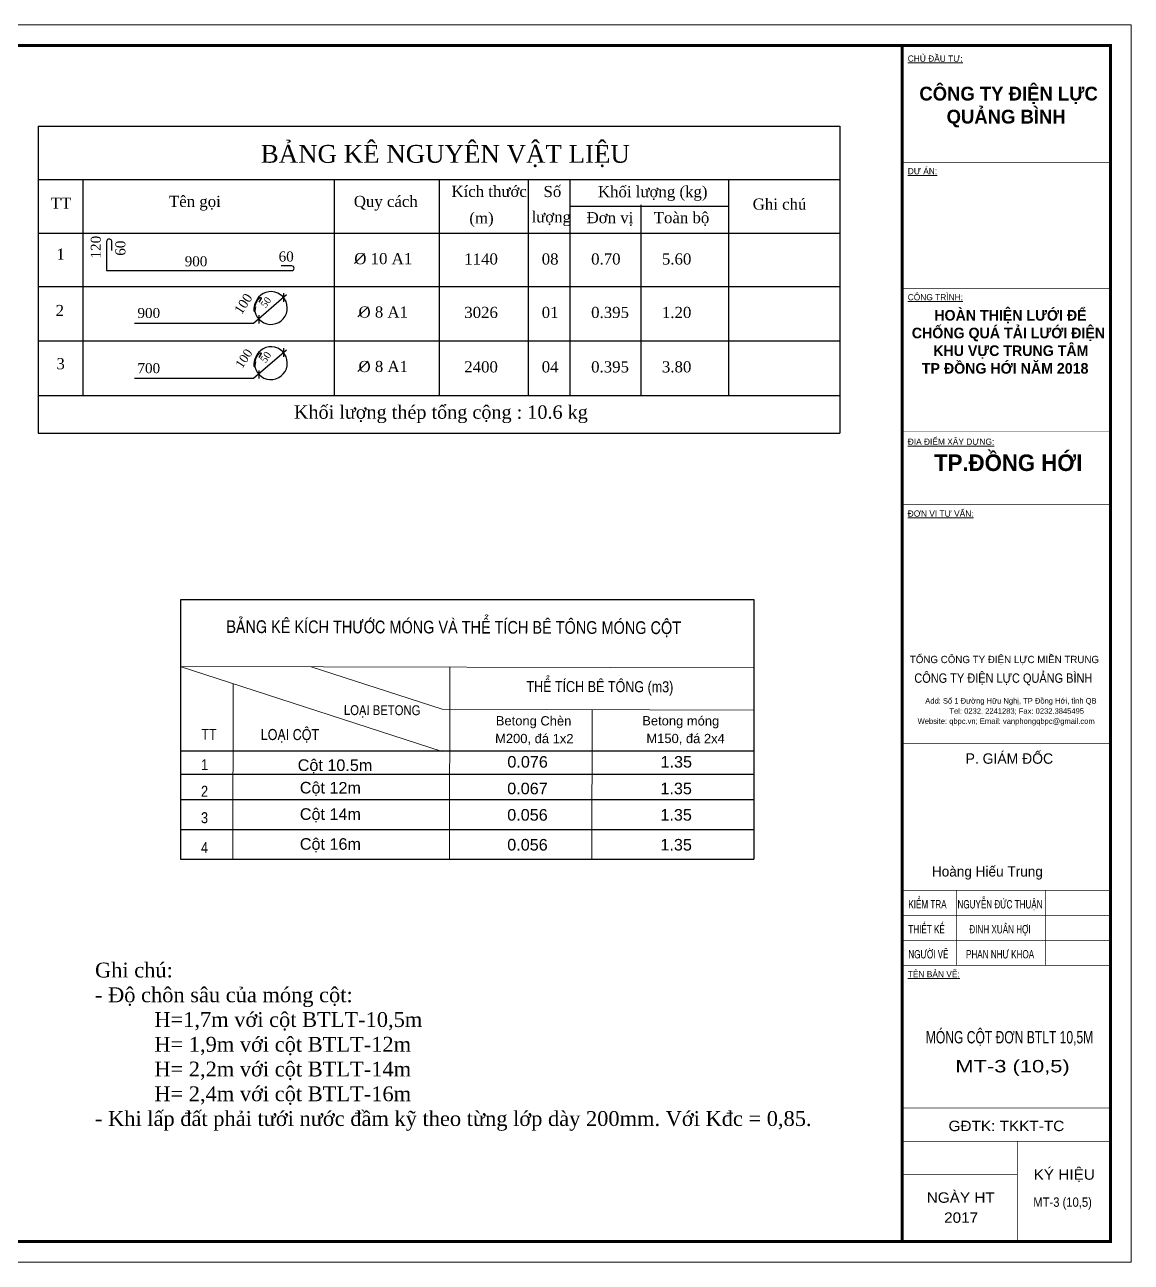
# Model space of a CAD drawing. Extents: x 761 to 1556, y 293 to 543.
# Drawn here: x 1331.9 to 1555.6, y 292.7 to 542.8 of the extents above; entities that cross this region are included whole.
import ezdxf
from ezdxf.enums import TextEntityAlignment as Align

# ---------------------------------------------------------------- set-up
doc = ezdxf.new("R2010")
doc.units = 0
doc.layers.get('0').update_dxf_attribs({"linetype": 'CONTINUOUS'})
for name, color, linetype in [('1', 1, 'CONTINUOUS'), ('DIM', 5, 'CONTINUOUS'), ('GHICHU', 7, 'CONTINUOUS'), ('KHUNG', 7, 'CONTINUOUS'), ('KHUNGTEN', 7, 'CONTINUOUS'), ('L0', 1, 'CONTINUOUS'), ('Mãng cét', 7, 'CONTINUOUS'), ('Text', 5, 'CONTINUOUS')]:
    doc.layers.add(name, color=color, linetype=linetype)
doc.layers.add('A-Khungten-Text', color=7, linetype='CONTINUOUS', lineweight=18)
doc.layers.add('§\xadêng giãng', color=9, linetype='CONTINUOUS', lineweight=5)
doc.styles.add('CAO4H', font='VHTIME_3.TTF', dxfattribs={"height": 4})
doc.styles.add('IN', font='VHARIALN_1.TTF')
doc.styles.add('INTRACO-3', font='VHAVANB_1.TTF', dxfattribs={"width": 1.5, "height": 2})
doc.styles.add('T7', font='VNARIS_3.TTF')
doc.styles.add('TCVN', font='VNTIME_3.TTF', dxfattribs={"height": 2})
doc.styles.add('th\xadêng', font='VNARIALN_2.TTF')
doc.styles.add('VnArialH', font='VHARIALN_1.TTF')
doc.styles.add('VnAvantH', font='VHAVAN_1.TTF', dxfattribs={"height": 1})
doc.styles.add('VNTIME', font='VNTIME_3.TTF', dxfattribs={"height": 2})
doc.styles.add('VNTIMEH', font='VHTIME_3.TTF')
doc.styles.add('z_EMAIL15', font='VNAVAN_1.TTF', dxfattribs={"height": 1.5})

# ---------------------------------------------------------------- blocks, each defined once
blk = doc.blocks.new('khung 1')
at = {"color": 7, "lineweight": 15}
blk.add_line((892.45, 667.78), (512.25, 667.78), dxfattribs=at)
blk.add_lwpolyline([(495.95, 673.21), (952.2, 673.21), (952.2, 350.58), (495.95, 350.58)], close=True, dxfattribs=at)
at = {"color": 7, "lineweight": 15, "const_width": 0.76}
blk.add_lwpolyline([(512.25, 356.01), (512.25, 667.78), (946.77, 667.78), (946.77, 356.01)], close=True, dxfattribs=at)
at = {"color": 7, "lineweight": 15}
for points, const_width in [([(892.45, 667.78), (892.45, 356.01)], 0.76), ([(892.45, 637.35), (946.77, 637.35)], 0.163), ([(892.45, 604.49), (946.77, 604.49)], 0.163), ([(892.45, 567.17), (946.77, 567.17)], 0.163), ([(892.45, 548.07), (946.77, 548.07)], 0.163), ([(892.45, 485.76), (946.77, 485.76)], 0.163), ([(892.45, 447.55), (946.77, 447.55)], 0.163), ([(892.45, 441.03), (946.77, 441.03)], 0.163), ([(892.45, 434.52), (946.77, 434.52)], 0.163), ([(892.45, 428), (946.77, 428)], 0.163), ([(892.45, 390.77), (946.77, 390.77)], 0.163), ([(892.45, 382.08), (946.77, 382.08)], 0.163), ([(922.51, 382.08), (922.51, 356.01)], 0.163), ([(892.45, 373.39), (922.51, 373.39)], 0.163)]:
    blk.add_lwpolyline(points, dxfattribs=dict(at, const_width=const_width))
for points in [[(906.7, 447.55, 0.163, 0.163, 0), (906.7, 428, 0.76, 0.76, 0)], [(929.76, 447.55, 0.163, 0.163, 0), (929.76, 428, 0.76, 0.76, 0)]]:
    blk.add_lwpolyline(points, format="xyseb", dxfattribs=at)
at = {"layer": 'A-Khungten-Text', "color": 7, "lineweight": 15, "style": 'VnArialH', "width": 0.85}
for s, height, p in [('kiÓm tra', 2.173, (894.07, 442.83)), ('nguyÔn ®øc thuËn', 2.1726, (906.89, 442.83)), ('thiÕt kÕ', 2.173, (894.07, 436.31)), ('®inh xu©n hîi', 2.1726, (909.98, 436.31)), ('ng\xadêi vÏ', 2.173, (894.07, 429.8)), ('phan nh\xad khoa', 2.1726, (909.11, 429.8))]:
    blk.add_text(s, height=height, dxfattribs=at).set_placement(p)
at = {"layer": 'KHUNG', "color": 7, "lineweight": 15, "style": 'VnAvantH'}
for s, height, p in [('%%Uchñ ®Çu t\xad:', 1.6295, (893.91, 663.57)), ('%%Udù ¸n:', 1.629, (893.91, 634.23)), ('%%Uc«ng tr×nh:', 1.6295, (893.91, 601.36)), ('%%U®Þa ®iÓm x©y dùng:', 1.6295, (893.91, 563.69)), ('%%U®¬n vÞ t\xad vÊn:', 1.6295, (893.91, 544.95)), ('%%Utªn b¶n vÏ:', 1.6295, (893.91, 424.88))]:
    blk.add_text(s, height=height, dxfattribs=at).set_placement(p)
at = {"layer": 'KHUNG', "color": 7, "lineweight": 15}
for s, height, style, p in [('TæNG C¤NG TY §IÖN LùC MIÒN TRUNG', 1.901, 'VnAvantH', (919.13, 506.78)), ('Add: Sè 1 §\xadêng H÷u NghÞ, TP §ång Híi, tØnh QB', 1.428, 'z_EMAIL15', (920.82, 496.23)), ('Tel: 0232. 2241283; Fax: 0232.3845495', 1.428, 'z_EMAIL15', (922.33, 493.58)), ('Website: qbpc.vn; Email: vanphongqbpc@gmail.com ', 1.428, 'z_EMAIL15', (919.85, 490.94)), ('p. GI¸M §èC', 2.7158, 'VnAvantH', (920.41, 480.54))]:
    blk.add_text(s, height=height, dxfattribs=dict(at, style=style)).set_placement(p, align=Align.CENTER)
at = {"layer": 'KHUNG', "color": 7, "lineweight": 15, "style": 'VnAvantH', "width": 1.1}
for s, height, p in [('g®tk: tkkt-tc', 2.7158, (919.64, 384.76)), ('ký hiÖu', 2.716, (934.72, 372.09)), ('ngµy ht', 2.716, (907.73, 366.08)), ('2017', 2.716, (907.83, 360.86))]:
    blk.add_text(s, height=height, dxfattribs=at).set_placement(p, align=Align.CENTER)
at = {"layer": 'KHUNGTEN', "color": 7, "lineweight": 15, "style": 'INTRACO-3', "width": 0.87436}
blk.add_text('C¤NG TY §IÖN LùC QU¶NG B×NH', height=2.4442, dxfattribs=at).set_placement((918.84, 501.65), align=Align.CENTER)
at = {"layer": 'L0', "color": 7, "linetype": 'ByBlock', "lineweight": 15, "attachment_point": 1, "style": 'CAO4H'}
for s, insert, char_height, width in [('\\pi1.6984;{\\f.VnAvantH|b1|i0|c0|p34;\\C0;c«ng ty ®iÖn lùc \\P\\pi8.8051;qu¶ng b×nh}', (895.24, 657.06), 3.6021, 48.1154), ('\\pi9.42135;{\\f.VnAvantH|b1|i0|c0|p34;\\C0;HOµN THIÖN L¦íI §Ó \\P\\pi3.55659;CHèNG QU¸ T¶I L¦íI §IÖN \\P\\pi9.14709;KHU VùC TRUNG T¢M \\P\\pi6.17859;TP §åNG HíI n¨m 2018}', (891.41, 598.84), 2.7665, 55.9365), ('\\pi29.33402;{\\f.VnAvantH|b1|i0|c0|p34;\\C0;tp.®ång híi }', (871.46, 561.19), 4.3226, 96.2307)]:
    blk.add_mtext(s, dxfattribs=dict(at, insert=insert, char_height=char_height, width=width))
at = {"layer": 'Text', "color": 7, "lineweight": 15, "style": 'T7'}
blk.add_text('Hoµng HiÕu Trung', height=2.6489, dxfattribs=at).set_placement((900.21, 451.14))

msp = doc.modelspace()

# ---------------------------------------------------------------- linework, layer by layer
for p, q in [((1334.655, 522.267), (1334.655, 460.231)), ((1496.655, 522.267), (1496.655, 460.231)), ((1479.308, 426.519), (1363.386, 426.519)), ((1363.386, 426.519), (1363.386, 374.127)), ((1479.308, 426.59), (1479.308, 412.783)), ((1479.308, 412.783), (1479.308, 374.127)), ((1363.386, 396.053), (1479.308, 396.053)), ((1363.386, 391.327), (1479.308, 391.327)), ((1363.386, 386.201), (1479.308, 386.201)), ((1363.386, 380.164), (1479.308, 380.164)), ((1363.386, 374.127), (1479.308, 374.127))]:
    msp.add_line(p, q)
at = {"layer": '1'}
for points in [[(1349.529, 497.152), (1349.529, 498.903, 1.0949163), (1348.457, 498.806), (1348.457, 493.065), (1385.864, 493.065, 1), (1385.864, 494.038), (1383.72, 494.038)], [(1378.554, 486.626), (1378.359, 486.189), (1378.191, 485.469), (1378.215, 484.989, 1.0335863), (1378.504, 485.013), (1378.6, 485.757)], [(1378.365, 485.426), (1378.48, 485.949), (1378.72, 486.573), (1379.056, 487.149), (1379.441, 487.581, -0.7655422), (1379.681, 487.461), (1379.224, 486.693)], [(1378.554, 475.475), (1378.359, 475.038), (1378.191, 474.318), (1378.215, 473.838, 1.0335863), (1378.504, 473.862), (1378.6, 474.606)], [(1378.365, 474.274), (1378.48, 474.798), (1378.72, 475.422), (1379.056, 475.998), (1379.441, 476.43, -0.7655422), (1379.681, 476.31), (1379.224, 475.542)]]:
    msp.add_lwpolyline(points, format="xyb", dxfattribs=at)
for centre in [(1381.676, 485.52), (1381.676, 474.369)]:
    msp.add_arc(centre, 3.312, 181.63466, 160.48455, dxfattribs=at)
at = {"layer": 'GHICHU', "color": 1}
for p, q in [((1334.655, 522.267), (1496.655, 522.267)), ((1334.655, 511.467), (1496.655, 511.467))]:
    msp.add_line(p, q, dxfattribs=at)
at = {"layer": 'GHICHU'}
for p, q in [((1343.655, 511.467), (1343.655, 506.067)), ((1394.489, 511.467), (1394.489, 506.067)), ((1415.655, 511.467), (1415.655, 506.067)), ((1433.655, 511.467), (1433.655, 506.067)), ((1442.085, 511.467), (1442.085, 506.067)), ((1474.178, 511.467), (1474.178, 506.067)), ((1343.655, 506.067), (1343.655, 500.667)), ((1394.489, 506.067), (1394.489, 500.667)), ((1415.655, 506.067), (1415.655, 500.667)), ((1433.655, 506.067), (1433.655, 500.667)), ((1442.085, 506.067), (1474.178, 506.067)), ((1442.085, 506.067), (1442.085, 500.667)), ((1456.447, 506.343), (1456.447, 500.943)), ((1474.178, 506.067), (1474.178, 500.667)), ((1343.655, 500.667), (1343.655, 495.267)), ((1394.489, 500.667), (1394.489, 495.267)), ((1415.655, 500.667), (1415.655, 495.267)), ((1433.655, 500.667), (1433.655, 495.267)), ((1442.085, 500.667), (1442.085, 495.267)), ((1456.447, 500.943), (1456.447, 495.543)), ((1474.178, 500.667), (1474.178, 495.267)), ((1343.655, 495.267), (1343.655, 489.867)), ((1394.489, 495.267), (1394.489, 489.867)), ((1415.655, 495.267), (1415.655, 489.867)), ((1433.655, 495.267), (1433.655, 489.867)), ((1442.085, 495.267), (1442.085, 489.867)), ((1456.447, 495.543), (1456.447, 490.143)), ((1474.178, 495.267), (1474.178, 489.867)), ((1343.655, 489.867), (1343.655, 467.863)), ((1394.489, 489.867), (1394.489, 467.863)), ((1415.655, 489.867), (1415.655, 467.863)), ((1433.655, 489.867), (1433.655, 467.863)), ((1442.085, 489.867), (1442.085, 467.863)), ((1456.447, 490.143), (1456.447, 467.863)), ((1474.178, 489.867), (1474.178, 467.863)), ((1343.655, 484.265), (1343.655, 478.865)), ((1394.489, 484.265), (1394.489, 478.865)), ((1415.655, 484.265), (1415.655, 478.865)), ((1433.655, 484.265), (1433.655, 478.865)), ((1442.085, 484.265), (1442.085, 478.865)), ((1456.447, 484.542), (1456.447, 479.142)), ((1474.178, 484.265), (1474.178, 478.865))]:
    msp.add_line(p, q, dxfattribs=at)
at = {"layer": 'GHICHU', "color": 2}
for p, q in [((1334.655, 500.667), (1496.655, 500.667)), ((1334.655, 489.867), (1496.655, 489.867)), ((1334.655, 478.865), (1496.655, 478.865)), ((1334.655, 467.863), (1496.655, 467.863)), ((1334.655, 460.231), (1496.655, 460.231))]:
    msp.add_line(p, q, dxfattribs=at)
at = {"layer": 'KHUNG'}
for p, q in [((1384.793, 488.147), (1378.169, 482.406)), ((1384.208, 488.536), (1384.208, 486.785)), ((1379.24, 484.061), (1379.24, 482.406)), ((1378.169, 482.406), (1354.108, 482.406)), ((1384.793, 476.996), (1378.169, 471.255)), ((1384.208, 477.385), (1384.208, 475.634)), ((1379.24, 472.909), (1379.24, 471.255)), ((1378.169, 471.255), (1354.108, 471.255))]:
    msp.add_line(p, q, dxfattribs=at)
at = {"layer": 'KHUNGTEN', "color": 0, "linetype": 'Continuous'}
for p, q in [((1398.574, 494.506), (1400.621, 496.553)), ((1399.259, 483.706), (1401.306, 485.753)), ((1399.259, 472.704), (1401.306, 474.751))]:
    msp.add_line(p, q, dxfattribs=at)
at = {"layer": '§\xadêng giãng'}
for p, q in [((1363.338, 421.589), (1363.386, 421.589)), ((1363.317, 413.077), (1479.308, 412.783)), ((1363.317, 413.077), (1416.291, 395.919)), ((1389.826, 413.01), (1416.313, 404.431)), ((1417.835, 412.939), (1417.76, 373.989)), ((1374.075, 409.592), (1374.003, 374.1)), ((1416.313, 404.431), (1479.291, 404.271)), ((1446.613, 404.392), (1446.558, 374.127))]:
    msp.add_line(p, q, dxfattribs=at)

# ---------------------------------------------------------------- block references
at = {"color": 1, "xscale": 0.7751102323700739, "yscale": 0.7751102323700739, "zscale": 0.7751102323700739}
msp.add_blockref('khung 1', (817.527, 20.944), dxfattribs=at)

# ---------------------------------------------------------------- texts
for s, height, style, p in [('b¶ng kª nguyªn vËt liÖu', 3.6, 'VNTIMEH', (1379.624, 514.863)), ('KÝch th\xadíc', 2.25, 'VNTIME', (1418.16, 507.963)), ('Sè ', 2.25, 'VNTIME', (1436.782, 507.933)), ('Khèi l\xadîng (kg)', 2.25, 'VNTIME', (1447.781, 507.895)), ('TT', 2.25, 'VNTIME', (1337.165, 505.584)), ('Tªn gäi', 2.25, 'VNTIME', (1361.071, 505.935)), ('Quy c¸ch', 2.25, 'VNTIME', (1398.431, 505.935)), ('Ghi chó', 2.25, 'VNTIME', (1479.061, 505.386)), ('l\xadîng', 2.25, 'VNTIME', (1434.354, 502.813)), ('(m)', 2.25, 'VNTIME', (1421.793, 502.597)), ('§¬n vÞ', 2.25, 'VNTIME', (1445.493, 502.654)), ('Toµn bé', 2.25, 'VNTIME', (1459.063, 502.654)), ('1', 2.25, 'VNTIME', (1338.314, 495.275)), ('1140', 2.25, 'VNTIME', (1420.76, 494.299)), ('08', 2.25, 'VNTIME', (1436.416, 494.299)), ('0.70', 2.25, 'VNTIME', (1446.405, 494.299)), ('5.60', 2.25, 'VNTIME', (1460.715, 494.299)), ('2', 2.25, 'VNTIME', (1338.156, 483.893)), ('3026', 2.25, 'VNTIME', (1420.76, 483.499)), ('01', 2.25, 'VNTIME', (1436.416, 483.499)), ('0.395', 2.25, 'VNTIME', (1446.405, 483.499)), ('1.20', 2.25, 'VNTIME', (1460.715, 483.499)), ('3', 2.25, 'VNTIME', (1338.314, 473.139)), ('2400', 2.25, 'VNTIME', (1420.76, 472.498)), ('04', 2.25, 'VNTIME', (1436.416, 472.498)), ('0.395', 2.25, 'VNTIME', (1446.405, 472.498)), ('3.80', 2.25, 'VNTIME', (1460.715, 472.498))]:
    msp.add_text(s, height=height, dxfattribs=dict(style=style)).set_placement(p)
at = {"style": 'VNTIME'}
for s, p in [('O 10 A1', (1404.384, 495.5)), ('O 8 A1', (1404.384, 484.7)), ('O 8 A1', (1404.384, 473.698))]:
    msp.add_text(s, height=2.25, dxfattribs=at).set_placement(p, align=Align.MIDDLE)
at = {"layer": 'DIM', "color": 0, "insert": (1386.319, 465.834), "char_height": 2.7, "width": 84.68145, "attachment_point": 1, "style": 'TCVN'}
msp.add_mtext('Khèi l\xadîng thÐp tæng céng : 10.6 kg', dxfattribs=at)
at = {"layer": 'DIM', "color": 7, "insert": (1346.113, 353.228), "char_height": 3, "width": 148.20555, "attachment_point": 1, "style": 'TCVN'}
msp.add_mtext('{\\C0;Ghi chó:}\\P- §é ch«n s©u cña mãng cét:\\P^IH=1,7m víi cét BTLT-10,5m\\P^IH= 1,9m víi cét BTLT-12m\\P^IH= 2,2m víi cét BTLT-14m\\P^IH= 2,4m víi cét BTLT-16m\\P- Khi lÊp ®Êt ph¶i t\xadíi n\xadíc ®Çm kü theo tõng líp dµy 200mm. Víi K®c = 0,85.', dxfattribs=at)
at = {"layer": 'KHUNG', "style": 'TCVN'}
for s, p in [('120', (1347.288, 495.515)), ('60', (1352.256, 496.081))]:
    msp.add_text(s, height=2.025, rotation=90, dxfattribs=at).set_placement(p)
for s, p in [('900', (1364.238, 493.941)), ('60', (1383.233, 494.914))]:
    msp.add_text(s, height=2.025, dxfattribs=at).set_placement(p)
for s, height, rotation, p, p2 in [('100', 1.9173, 57.01825, (1375.735, 484.065), (1378.052, 487.634)), ('50', 1.4077, 53.99049, (1380.604, 485.423), (1381.829, 487.108)), ('100', 1.7962, 56.68444, (1375.862, 473.151), (1378.052, 476.483)), ('50', 1.4694, 55.71799, (1380.604, 474.271), (1381.829, 476.068))]:
    msp.add_text(s, height=height, rotation=rotation, dxfattribs=at).set_placement(p, p2, align=Align.ALIGNED)
at = {"layer": 'KHUNG', "char_height": 2.025, "width": 16.46285, "attachment_point": 1, "style": 'TCVN'}
for s, insert in [('900', (1354.692, 485.52)), ('700', (1354.692, 474.369))]:
    msp.add_mtext(s, dxfattribs=dict(at, insert=insert))
at = {"layer": 'KHUNGTEN', "color": 7, "lineweight": 15, "style": 'INTRACO-3'}
for s, height, width, p, p2 in [('mãng cét ®¬n btlt 10,5m', 2.50458, 0.73829, (1514.059, 336.905), (1547.9, 336.905)), ('mt-3 (10,5)', 2.50458, 1.286929, (1520.028, 331.051), (1543.149, 331.051)), ('mt-3 (10,5)', 1.87844, 0.878442, (1535.786, 303.889), (1547.623, 303.889))]:
    msp.add_text(s, height=height, dxfattribs=dict(at, width=width)).set_placement(p, p2, align=Align.FIT)
at = {"layer": 'Mãng cét', "color": 2, "insert": (1372.648, 422.416), "char_height": 2.55363, "attachment_point": 1, "rotation": 359.8548, "style": 'IN'}
msp.add_mtext('B¶NG K£ KÝCH TH¦íC MãNG Vµ THÓ TÝCH B£ T¤NG MãNG CéT', dxfattribs=at)
at = {"layer": '§\xadêng giãng', "color": 2}
for s, height, style, p in [('Betong ChÌn', 1.87266, 'th\xadêng', (1427.132, 401.175)), ('Betong mãng', 1.87266, 'th\xadêng', (1456.735, 401.179)), ('TT', 2.2131, 'IN', (1367.598, 398.254)), ('LO¹I CéT', 2.2131, 'IN', (1379.619, 398.229)), ('M200, ®¸ 1x2', 1.87266, 'th\xadêng', (1426.989, 397.603)), ('M150, ®¸ 2x4', 1.87266, 'th\xadêng', (1457.571, 397.607)), ('1', 2.213, 'IN', (1367.577, 392.13)), ('Cét 10.5m', 2.3408, 'th\xadêng', (1387.085, 391.975)), ('0.076', 2.3408, 'th\xadêng', (1429.468, 392.642)), ('1.35', 2.3408, 'th\xadêng', (1460.431, 392.642)), ('2', 2.213, 'IN', (1367.55, 386.749)), ('Cét 12m', 2.3408, 'th\xadêng', (1387.514, 387.414)), ('0.067', 2.3408, 'th\xadêng', (1429.441, 387.261)), ('1.35', 2.3408, 'th\xadêng', (1460.404, 387.261)), ('3', 2.213, 'IN', (1367.55, 381.418)), ('Cét 14m', 2.3408, 'th\xadêng', (1387.514, 382.083)), ('0.056', 2.3408, 'th\xadêng', (1429.441, 381.93)), ('1.35', 2.3408, 'th\xadêng', (1460.404, 381.93)), ('Cét 16m', 2.3408, 'th\xadêng', (1387.514, 376.046)), ('0.056', 2.3408, 'th\xadêng', (1429.441, 375.893)), ('1.35', 2.3408, 'th\xadêng', (1460.404, 375.893)), ('4', 2.213, 'IN', (1367.55, 375.381))]:
    msp.add_text(s, height=height, rotation=359.8548, dxfattribs=dict(at, style=style)).set_placement(p)
at = {"layer": '§\xadêng giãng', "color": 2, "attachment_point": 1, "rotation": 359.8548, "style": 'IN'}
for s, insert, char_height in [('THÓ TÝCH B£ T¤NG ({\\f.VnArial Narrow|b0|i0|c0|p34;m3})', (1433.33, 410.152), 2.21315), ('lo¹i betong', (1396.444, 405.264), 1.99183)]:
    msp.add_mtext(s, dxfattribs=dict(at, insert=insert, char_height=char_height))

doc.saveas('drawing.dxf')
